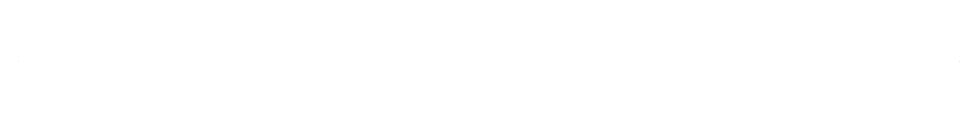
# Model space of a CAD drawing. Header units: inches. Extents: x 0.46 to 3.42, y 0.31 to 0.31.
import ezdxf

# ---------------------------------------------------------------- set-up
doc = ezdxf.new("R2010")
doc.units = ezdxf.units.IN
doc.header["$MEASUREMENT"] = 0

msp = doc.modelspace()

# ---------------------------------------------------------------- linework, layer by layer
at = {"color": 7}
for p, q in [((0.459, 0.306), (0.459, 0.306)), ((3.4171, 0.306), (3.4171, 0.306))]:
    msp.add_line(p, q, dxfattribs=at)

doc.saveas('drawing.dxf')
